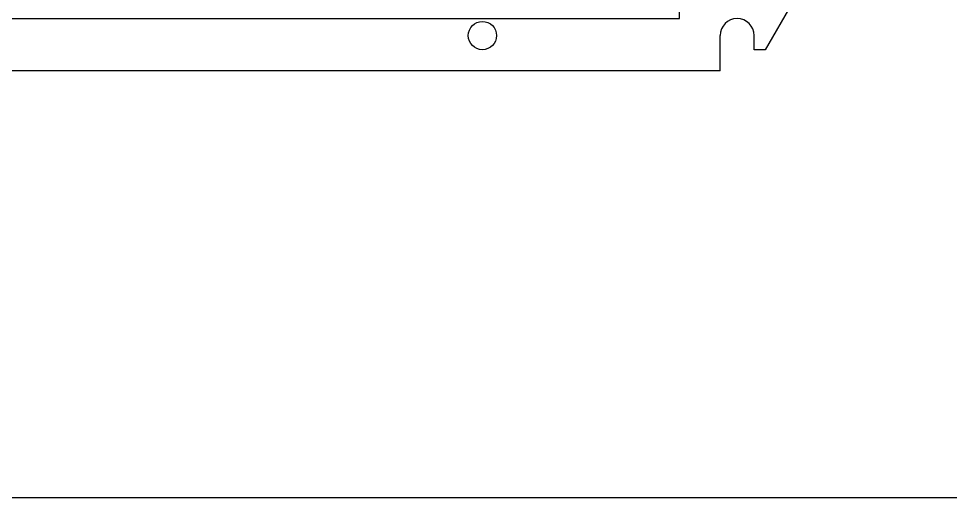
# Model space of a CAD drawing. Header units: inches. Extents: x 2 to 53, y 0 to 38.6.
# Drawn here: x 14.53 to 27.5, y 2 to 8.67 of the extents above; entities that cross this region are included whole.
import ezdxf

# ---------------------------------------------------------------- set-up
doc = ezdxf.new("R2010")
doc.units = ezdxf.units.IN
doc.header["$LTSCALE"] = 0.1
doc.header["$MEASUREMENT"] = 0
doc.layers.get('0').update_dxf_attribs({"plot": 0})
doc.layers.add('AC Wiring', color=7, linetype='Continuous')
doc.layers.add('Physical Devices', color=7, linetype='Continuous')
doc.layers.get('0').off()

# ---------------------------------------------------------------- blocks, each defined once
blk = doc.blocks.new('A$C704904594')
at = {"color": 7, "linetype": 'Continuous'}
for p, q in [((16.673, 0.945), (16.299, 0.295)), ((15.669, 0), (15.669, 0.492)), ((16.142, 0.295), (16.142, 0.492)), ((16.299, 0.295), (16.142, 0.295)), ((15.669, 0), (0, 0))]:
    blk.add_line(p, q, dxfattribs=at)
blk.add_circle((12.362, 0.492), 0.197, dxfattribs=at)
blk.add_arc((15.906, 0.492), 0.236, 0, 180, dxfattribs=at)

msp = doc.modelspace()

# ---------------------------------------------------------------- linework, layer by layer
at = {"layer": 'Physical Devices', "ltscale": 0.1}
for points in [[(4.469, 38.219), (4.469, 2), (52.281, 2), (52.281, 38.219)], [(9.191, 8.666), (23.728, 8.666), (23.728, 10.236), (9.191, 10.236)]]:
    msp.add_lwpolyline(points, close=True, dxfattribs=at)

# ---------------------------------------------------------------- block references
at = {"layer": 'AC Wiring', "ltscale": 0.1}
msp.add_blockref('A$C704904594', (8.625, 7.938), dxfattribs=at)

doc.saveas('drawing.dxf')
